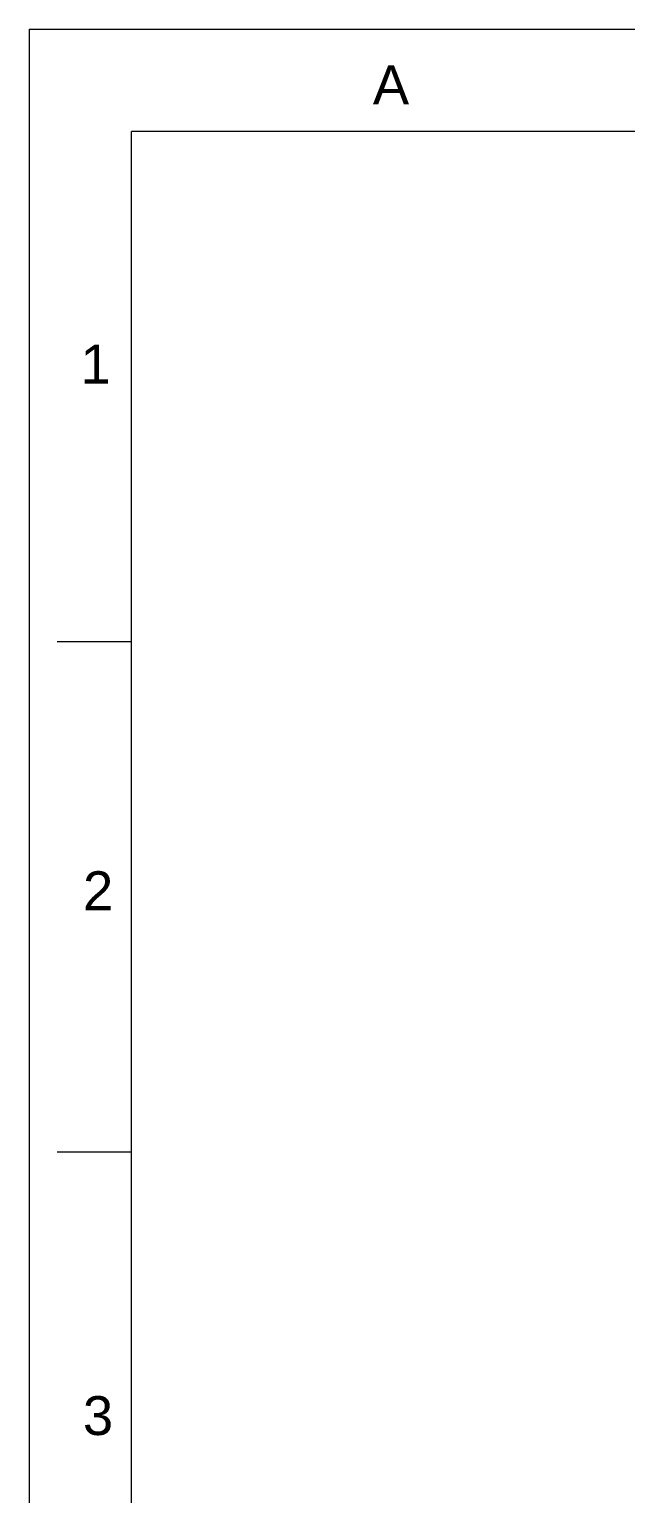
# Model space of a CAD drawing. Header units: millimetres. Extents: x 6110 to 6704, y -2661 to -1821.
# Drawn here: x 6109.8 to 6226.6, y -2107.7 to -1820.8 of the extents above; entities that cross this region are included whole.
import ezdxf

# ---------------------------------------------------------------- set-up
doc = ezdxf.new("R2010")
doc.units = ezdxf.units.MM
doc.header["$LTSCALE"] = 0.1
doc.layers.get('0').update_dxf_attribs({"lineweight": 15})
doc.styles.get("Standard").update_dxf_attribs({"font": 'arial.ttf'})

msp = doc.modelspace()

# ---------------------------------------------------------------- linework, layer by layer
at = {"color": 7, "linetype": 'Continuous'}
for p, q in [((6109.8445, -1820.7943), (6703.8443, -1820.7943)), ((6109.8445, -1820.7943), (6109.8445, -2660.7941)), ((6683.8443, -1840.7943), (6129.8445, -1840.7943)), ((6129.8445, -1940.7943), (6115.3084, -1940.7943)), ((6129.8445, -2040.7943), (6115.3084, -2040.7943))]:
    msp.add_line(p, q, dxfattribs=at)
at = {"linetype": 'Continuous'}
msp.add_line((6129.8445, -2640.7941), (6129.8445, -1840.7943), dxfattribs=at)

# ---------------------------------------------------------------- texts
at = {"char_height": 7.6238, "attachment_point": 5}
for s, width, insert in [('A', 10, (6180.6637, -1831.6852)), ('1', 50, (6122.8426, -1886.3879)), ('2', 50, (6123.3199, -1989.5882)), ('3', 50, (6123.3009, -2092.4762))]:
    msp.add_mtext_dynamic_manual_height_columns(s, width=width, gutter_width=12.5, heights=[0], dxfattribs=dict(at, insert=insert))

doc.saveas('drawing.dxf')
